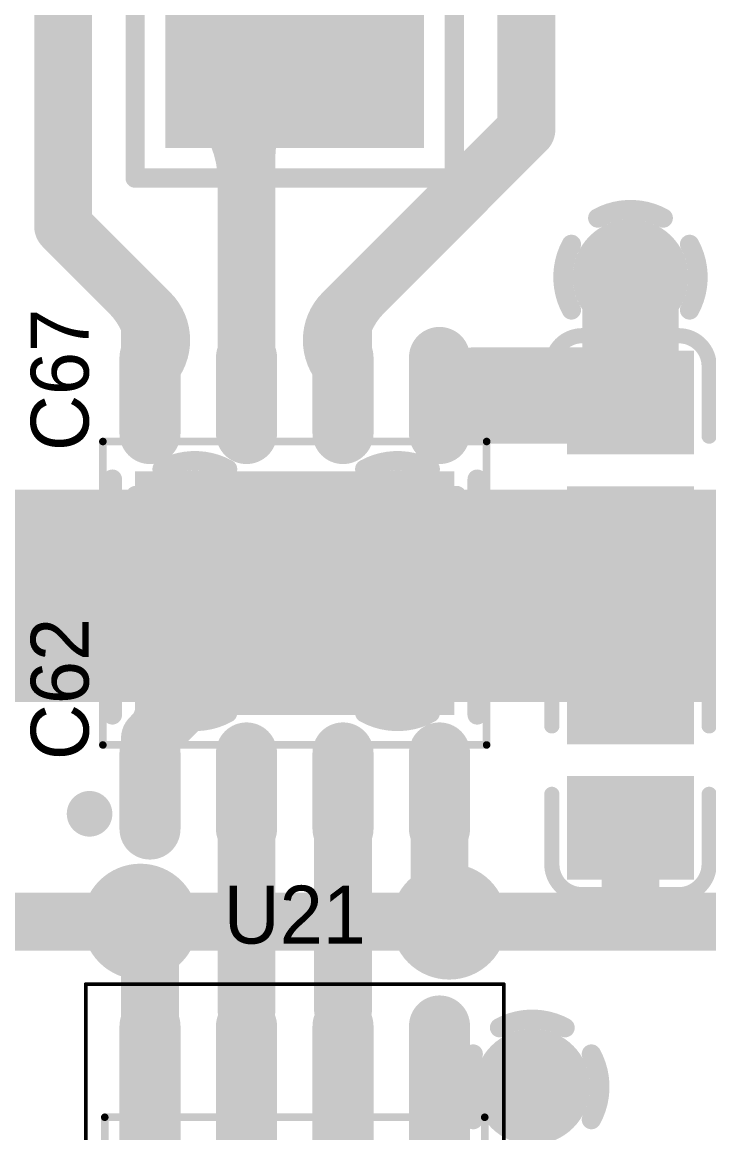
# Model space of a CAD drawing. Header units: millimetres. Extents: x 3.32 to 12.49, y 5.66 to 10.73.
# Drawn here: x 10.343 to 10.698, y 8.681 to 9.256 of the extents above; entities that cross this region are included whole.
import ezdxf

# ---------------------------------------------------------------- set-up
doc = ezdxf.new("R2010")
doc.units = ezdxf.units.MM
doc.header["$MEASUREMENT"] = 0
for name, color, linetype in [('BottomLayer', 5, 'Continuous'), ('InternalPlane1', 76, 'Continuous'), ('InternalPlane2', 16, 'Continuous'), ('Mechanical13', 56, 'Continuous'), ('Mechanical15', 56, 'Continuous'), ('MultiLayer', 9, 'Continuous'), ('TopLayer', 1, 'Continuous'), ('TopOverlay', 2, 'Continuous'), ('TopPaste', 8, 'Continuous'), ('TopSolder', 216, 'Continuous'), ('ViaHoleLayer', 16, 'Continuous')]:
    doc.layers.add(name, color=color, linetype=linetype)

# ---------------------------------------------------------------- blocks, each defined once
blk = doc.blocks.new('0805_C_274')
at = {"layer": 'TopLayer'}
for points in [[(-0.05787, -0.02894), (-0.0122, -0.02894), (-0.05787, 0.02894), (-0.0122, 0.02894)], [(0.0122, -0.02894), (0.05787, -0.02894), (0.0122, 0.02894), (0.05787, 0.02894)]]:
    blk.add_solid(points, dxfattribs=at)
at = {"layer": 'TopOverlay', "const_width": 0.00787}
for points in [[(-0.06969, 0.025, -0.414214), (-0.05394, 0.04075)], [(0.05394, 0.04075, -0.414213), (0.06969, 0.025)], [(-0.05394, -0.04075, -0.414213), (-0.06969, -0.025)], [(0.06968, -0.025, -0.414214), (0.05394, -0.04075)]]:
    blk.add_lwpolyline(points, format="xyb", dxfattribs=at)
for points in [[(-0.01772, 0.04075), (-0.05394, 0.04075)], [(0.05394, 0.04075), (0.01772, 0.04075)], [(-0.06969, -0.025), (-0.06969, 0.025)], [(0.06968, -0.025), (0.06968, 0.025)], [(-0.01772, -0.04075), (-0.05394, -0.04075)], [(0.05394, -0.04075), (0.01772, -0.04075)]]:
    blk.add_lwpolyline(points, dxfattribs=at)
at = {"layer": 'TopOverlay', "const_width": 0.00394}
for points in [[(-0.05591, 0.04075, 1), (-0.05197, 0.04075, 1)], [(-0.05591, 0.04075, 1), (-0.05197, 0.04075, 1)], [(-0.01969, 0.04075, 1), (-0.01575, 0.04075, 1)], [(0.01575, 0.04075, 1), (0.01969, 0.04075, 1)], [(0.05197, 0.04075, 1), (0.05591, 0.04075, 1)], [(0.05197, 0.04075, 1), (0.05591, 0.04075, 1)], [(-0.07165, 0.025, 1), (-0.06772, 0.025, 1)], [(-0.07165, 0.025, 1), (-0.06772, 0.025, 1)], [(0.06772, 0.025, 1), (0.07165, 0.025, 1)], [(0.06772, 0.025, 1), (0.07165, 0.025, 1)], [(-0.07165, -0.025, 1), (-0.06772, -0.025, 1)], [(-0.07165, -0.025, 1), (-0.06772, -0.025, 1)], [(0.06772, -0.025, 1), (0.07165, -0.025, 1)], [(0.06772, -0.025, 1), (0.07165, -0.025, 1)], [(-0.05591, -0.04075, 1), (-0.05197, -0.04075, 1)], [(-0.05591, -0.04075, 1), (-0.05197, -0.04075, 1)], [(-0.01969, -0.04075, 1), (-0.01575, -0.04075, 1)], [(0.01575, -0.04075, 1), (0.01969, -0.04075, 1)], [(0.05197, -0.04075, 1), (0.05591, -0.04075, 1)], [(0.05197, -0.04075, 1), (0.05591, -0.04075, 1)]]:
    blk.add_lwpolyline(points, format="xyb", close=True, dxfattribs=at)
at = {"layer": 'TopPaste'}
for points in [[(-0.05787, -0.02894), (-0.0122, -0.02894), (-0.05787, 0.02894), (-0.0122, 0.02894)], [(0.0122, -0.02894), (0.05787, -0.02894), (0.0122, 0.02894), (0.05787, 0.02894)]]:
    blk.add_solid(points, dxfattribs=at)
at = {"layer": 'TopSolder'}
for points in [[(-0.06187, -0.03294), (-0.0082, -0.03294), (-0.06187, 0.03294), (-0.0082, 0.03294)], [(0.0082, -0.03294), (0.06187, -0.03294), (0.0082, 0.03294), (0.06187, 0.03294)]]:
    blk.add_solid(points, dxfattribs=at)
blk = doc.blocks.new('0805_C_283')
at = {"layer": 'TopLayer'}
for points in [[(-0.05787, -0.02894), (-0.0122, -0.02894), (-0.05787, 0.02894), (-0.0122, 0.02894)], [(0.0122, -0.02894), (0.05787, -0.02894), (0.0122, 0.02894), (0.05787, 0.02894)]]:
    blk.add_solid(points, dxfattribs=at)
at = {"layer": 'TopOverlay', "const_width": 0.00787}
for points in [[(-0.06969, 0.025, -0.414214), (-0.05394, 0.04075)], [(0.05394, 0.04075, -0.414213), (0.06969, 0.025)], [(-0.05394, -0.04075, -0.414213), (-0.06969, -0.025)], [(0.06968, -0.025, -0.414214), (0.05394, -0.04075)]]:
    blk.add_lwpolyline(points, format="xyb", dxfattribs=at)
for points in [[(-0.05394, 0.04075), (-0.01772, 0.04075)], [(0.01772, 0.04075), (0.05394, 0.04075)], [(-0.06969, 0.025), (-0.06969, -0.025)], [(0.06968, 0.025), (0.06968, -0.025)], [(-0.05394, -0.04075), (-0.01772, -0.04075)], [(0.01772, -0.04075), (0.05394, -0.04075)]]:
    blk.add_lwpolyline(points, dxfattribs=at)
at = {"layer": 'TopOverlay', "const_width": 0.00394}
for points in [[(-0.05591, 0.04075, 1), (-0.05197, 0.04075, 1)], [(-0.05591, 0.04075, 1), (-0.05197, 0.04075, 1)], [(-0.01969, 0.04075, 1), (-0.01575, 0.04075, 1)], [(0.01575, 0.04075, 1), (0.01969, 0.04075, 1)], [(0.05197, 0.04075, 1), (0.05591, 0.04075, 1)], [(0.05197, 0.04075, 1), (0.05591, 0.04075, 1)], [(-0.07165, 0.025, 1), (-0.06772, 0.025, 1)], [(-0.07165, 0.025, 1), (-0.06772, 0.025, 1)], [(0.06772, 0.025, 1), (0.07165, 0.025, 1)], [(0.06772, 0.025, 1), (0.07165, 0.025, 1)], [(-0.07165, -0.025, 1), (-0.06772, -0.025, 1)], [(-0.07165, -0.025, 1), (-0.06772, -0.025, 1)], [(0.06772, -0.025, 1), (0.07165, -0.025, 1)], [(0.06772, -0.025, 1), (0.07165, -0.025, 1)], [(-0.05591, -0.04075, 1), (-0.05197, -0.04075, 1)], [(-0.05591, -0.04075, 1), (-0.05197, -0.04075, 1)], [(-0.01969, -0.04075, 1), (-0.01575, -0.04075, 1)], [(0.01575, -0.04075, 1), (0.01969, -0.04075, 1)], [(0.05197, -0.04075, 1), (0.05591, -0.04075, 1)], [(0.05197, -0.04075, 1), (0.05591, -0.04075, 1)]]:
    blk.add_lwpolyline(points, format="xyb", close=True, dxfattribs=at)
at = {"layer": 'TopPaste'}
for points in [[(-0.05787, -0.02894), (-0.0122, -0.02894), (-0.05787, 0.02894), (-0.0122, 0.02894)], [(0.0122, -0.02894), (0.05787, -0.02894), (0.0122, 0.02894), (0.05787, 0.02894)]]:
    blk.add_solid(points, dxfattribs=at)
at = {"layer": 'TopSolder'}
for points in [[(-0.06187, -0.03294), (-0.0082, -0.03294), (-0.06187, 0.03294), (-0.0082, 0.03294)], [(0.0082, -0.03294), (0.06187, -0.03294), (0.0082, 0.03294), (0.06187, 0.03294)]]:
    blk.add_solid(points, dxfattribs=at)
blk = doc.blocks.new('R2512_347')
at = {"layer": 'TopLayer'}
for points in [[(-0.035433, -0.062992), (0.035433, -0.062992), (-0.035433, 0.062992), (0.035433, 0.062992)], [(0.212598, -0.062992), (0.283464, -0.062992), (0.212598, 0.062992), (0.283464, 0.062992)]]:
    blk.add_solid(points, dxfattribs=at)
at = {"layer": 'TopOverlay', "const_width": 0.01}
for points in [[(-0.055118, 0.082677), (-0.055118, -0.082677)], [(-0.055118, 0.082677), (0.029528, 0.082677)], [(0.216535, 0.082677), (0.30315, 0.082677)], [(0.30315, 0.082677), (0.30315, -0.082677)], [(-0.055118, -0.082677), (0.029528, -0.082677)], [(0.218504, -0.082677), (0.30315, -0.082677)]]:
    blk.add_lwpolyline(points, dxfattribs=at)
at = {"layer": 'TopOverlay', "const_width": 0.005}
for points in [[(-0.057618, 0.082677, 1), (-0.052618, 0.082677, 1)], [(-0.057618, 0.082677, 1), (-0.052618, 0.082677, 1)], [(0.027028, 0.082677, 1), (0.032028, 0.082677, 1)], [(0.214035, 0.082677, 1), (0.219035, 0.082677, 1)], [(0.30065, 0.082677, 1), (0.30565, 0.082677, 1)], [(0.30065, 0.082677, 1), (0.30565, 0.082677, 1)], [(-0.057618, -0.082677, 1), (-0.052618, -0.082677, 1)], [(-0.057618, -0.082677, 1), (-0.052618, -0.082677, 1)], [(0.027028, -0.082677, 1), (0.032028, -0.082677, 1)], [(0.216004, -0.082677, 1), (0.221004, -0.082677, 1)], [(0.30065, -0.082677, 1), (0.30565, -0.082677, 1)], [(0.30065, -0.082677, 1), (0.30565, -0.082677, 1)]]:
    blk.add_lwpolyline(points, format="xyb", close=True, dxfattribs=at)
at = {"layer": 'TopPaste'}
for points in [[(-0.035433, -0.062992), (0.035433, -0.062992), (-0.035433, 0.062992), (0.035433, 0.062992)], [(0.212598, -0.062992), (0.283464, -0.062992), (0.212598, 0.062992), (0.283464, 0.062992)]]:
    blk.add_solid(points, dxfattribs=at)
at = {"layer": 'TopSolder'}
for points in [[(-0.039433, -0.066992), (0.039433, -0.066992), (-0.039433, 0.066992), (0.039433, 0.066992)], [(0.208598, -0.066992), (0.287464, -0.066992), (0.208598, 0.066992), (0.287464, 0.066992)]]:
    blk.add_solid(points, dxfattribs=at)
blk = doc.blocks.new('LC_SOIC_8_EP_150____361')
at = {"layer": 'Mechanical13', "const_width": 0.00394}
for points in [[(-0.09941, 0.07854), (0.09941, 0.07854)], [(-0.09941, -0.07854), (-0.09941, 0.07854)], [(0.09941, -0.07854), (0.09941, 0.07854)], [(-0.09941, -0.07854), (0.09941, -0.07854)]]:
    blk.add_lwpolyline(points, dxfattribs=at)
at = {"layer": 'Mechanical13', "const_width": 0.00197}
for points in [[(-0.10039, 0.07854, 1), (-0.09843, 0.07854, 1)], [(-0.10039, 0.07854, 1), (-0.09843, 0.07854, 1)], [(0.09843, 0.07854, 1), (0.10039, 0.07854, 1)], [(0.09843, 0.07854, 1), (0.10039, 0.07854, 1)], [(-0.10039, -0.07854, 1), (-0.09843, -0.07854, 1)], [(-0.10039, -0.07854, 1), (-0.09843, -0.07854, 1)], [(0.09843, -0.07854, 1), (0.10039, -0.07854, 1)], [(0.09843, -0.07854, 1), (0.10039, -0.07854, 1)]]:
    blk.add_lwpolyline(points, format="xyb", close=True, dxfattribs=at)
at = {"layer": 'TopLayer', "const_width": 0.02362}
for points in [[(-0.075, 0.08268), (-0.075, 0.12205)], [(-0.025, 0.08268), (-0.025, 0.12205)], [(0.025, 0.08268), (0.025, 0.12205)], [(0.075, 0.08268), (0.075, 0.12205)], [(-0.075, -0.12205), (-0.075, -0.08268)], [(-0.025, -0.12205), (-0.025, -0.08268)], [(0.025, -0.12205), (0.025, -0.08268)], [(0.075, -0.12205), (0.075, -0.08268)]]:
    blk.add_lwpolyline(points, dxfattribs=at)
at = {"layer": 'TopLayer', "const_width": 0.01181}
for points in [[(-0.08091, 0.12205, 1), (-0.06909, 0.12205, 1)], [(-0.03091, 0.12205, 1), (-0.01909, 0.12205, 1)], [(0.01909, 0.12205, 1), (0.03091, 0.12205, 1)], [(0.06909, 0.12205, 1), (0.08091, 0.12205, 1)], [(-0.08091, 0.08268, 1), (-0.06909, 0.08268, 1)], [(-0.03091, 0.08268, 1), (-0.01909, 0.08268, 1)], [(0.01909, 0.08268, 1), (0.03091, 0.08268, 1)], [(0.06909, 0.08268, 1), (0.08091, 0.08268, 1)], [(-0.08091, -0.08268, 1), (-0.06909, -0.08268, 1)], [(-0.03091, -0.08268, 1), (-0.01909, -0.08268, 1)], [(0.01909, -0.08268, 1), (0.03091, -0.08268, 1)], [(0.06909, -0.08268, 1), (0.08091, -0.08268, 1)], [(-0.08091, -0.12205, 1), (-0.06909, -0.12205, 1)], [(-0.03091, -0.12205, 1), (-0.01909, -0.12205, 1)], [(0.01909, -0.12205, 1), (0.03091, -0.12205, 1)], [(0.06909, -0.12205, 1), (0.08091, -0.12205, 1)]]:
    blk.add_lwpolyline(points, format="xyb", close=True, dxfattribs=at)
at = {"layer": 'TopLayer'}
blk.add_solid([(0.07874, 0.05906), (-0.07874, 0.05906), (0.07874, -0.05906), (-0.07874, -0.05906)], dxfattribs=at)
at = {"layer": 'TopOverlay', "const_width": 0.01}
for points in [[(-0.09449, -0.06299), (-0.09449, 0.05906)], [(0.09449, -0.06299), (0.09449, 0.05906)]]:
    blk.add_lwpolyline(points, dxfattribs=at)
at = {"layer": 'TopOverlay'}
for points, const_width in [([(-0.09699, 0.05906, 1), (-0.09199, 0.05906, 1)], 0.005), ([(0.09199, 0.05906, 1), (0.09699, 0.05906, 1)], 0.005), ([(-0.09699, -0.06299, 1), (-0.09199, -0.06299, 1)], 0.005), ([(0.09199, -0.06299, 1), (0.09699, -0.06299, 1)], 0.005), ([(-0.10039, -0.11417, 1), (-0.1122, -0.11417, 1)], 0.01181), ([(-0.11516, -0.11417, 1), (-0.10925, -0.11417, 1)], 0.00591), ([(-0.10335, -0.11417, 1), (-0.09744, -0.11417, 1)], 0.00591)]:
    blk.add_lwpolyline(points, format="xyb", close=True, dxfattribs=dict(at, const_width=const_width))
at = {"layer": 'TopPaste', "const_width": 0.02362}
for points in [[(-0.075, 0.08268), (-0.075, 0.12205)], [(-0.025, 0.08268), (-0.025, 0.12205)], [(0.025, 0.08268), (0.025, 0.12205)], [(0.075, 0.08268), (0.075, 0.12205)], [(-0.075, -0.12205), (-0.075, -0.08268)], [(-0.025, -0.12205), (-0.025, -0.08268)], [(0.025, -0.12205), (0.025, -0.08268)], [(0.075, -0.12205), (0.075, -0.08268)]]:
    blk.add_lwpolyline(points, dxfattribs=at)
at = {"layer": 'TopPaste', "const_width": 0.01181}
for points in [[(-0.08091, 0.12205, 1), (-0.06909, 0.12205, 1)], [(-0.03091, 0.12205, 1), (-0.01909, 0.12205, 1)], [(0.01909, 0.12205, 1), (0.03091, 0.12205, 1)], [(0.06909, 0.12205, 1), (0.08091, 0.12205, 1)], [(-0.08091, 0.08268, 1), (-0.06909, 0.08268, 1)], [(-0.03091, 0.08268, 1), (-0.01909, 0.08268, 1)], [(0.01909, 0.08268, 1), (0.03091, 0.08268, 1)], [(0.06909, 0.08268, 1), (0.08091, 0.08268, 1)], [(-0.08091, -0.08268, 1), (-0.06909, -0.08268, 1)], [(-0.03091, -0.08268, 1), (-0.01909, -0.08268, 1)], [(0.01909, -0.08268, 1), (0.03091, -0.08268, 1)], [(0.06909, -0.08268, 1), (0.08091, -0.08268, 1)], [(-0.08091, -0.12205, 1), (-0.06909, -0.12205, 1)], [(-0.03091, -0.12205, 1), (-0.01909, -0.12205, 1)], [(0.01909, -0.12205, 1), (0.03091, -0.12205, 1)], [(0.06909, -0.12205, 1), (0.08091, -0.12205, 1)]]:
    blk.add_lwpolyline(points, format="xyb", close=True, dxfattribs=at)
at = {"layer": 'TopPaste'}
blk.add_solid([(0.07874, 0.05906), (-0.07874, 0.05906), (0.07874, -0.05906), (-0.07874, -0.05906)], dxfattribs=at)
at = {"layer": 'TopSolder', "const_width": 0.03162}
for points in [[(-0.075, 0.08268), (-0.075, 0.12205)], [(-0.025, 0.08268), (-0.025, 0.12205)], [(0.025, 0.08268), (0.025, 0.12205)], [(0.075, 0.08268), (0.075, 0.12205)], [(-0.075, -0.12205), (-0.075, -0.08268)], [(-0.025, -0.12205), (-0.025, -0.08268)], [(0.025, -0.12205), (0.025, -0.08268)], [(0.075, -0.12205), (0.075, -0.08268)]]:
    blk.add_lwpolyline(points, dxfattribs=at)
at = {"layer": 'TopSolder', "const_width": 0.01581}
for points in [[(-0.08291, 0.12205, 1), (-0.06709, 0.12205, 1)], [(-0.03291, 0.12205, 1), (-0.01709, 0.12205, 1)], [(0.01709, 0.12205, 1), (0.03291, 0.12205, 1)], [(0.06709, 0.12205, 1), (0.08291, 0.12205, 1)], [(-0.08291, 0.08268, 1), (-0.06709, 0.08268, 1)], [(-0.03291, 0.08268, 1), (-0.01709, 0.08268, 1)], [(0.01709, 0.08268, 1), (0.03291, 0.08268, 1)], [(0.06709, 0.08268, 1), (0.08291, 0.08268, 1)], [(-0.08291, -0.08268, 1), (-0.06709, -0.08268, 1)], [(-0.03291, -0.08268, 1), (-0.01709, -0.08268, 1)], [(0.01709, -0.08268, 1), (0.03291, -0.08268, 1)], [(0.06709, -0.08268, 1), (0.08291, -0.08268, 1)], [(-0.08291, -0.12205, 1), (-0.06709, -0.12205, 1)], [(-0.03291, -0.12205, 1), (-0.01709, -0.12205, 1)], [(0.01709, -0.12205, 1), (0.03291, -0.12205, 1)], [(0.06709, -0.12205, 1), (0.08291, -0.12205, 1)]]:
    blk.add_lwpolyline(points, format="xyb", close=True, dxfattribs=at)
at = {"layer": 'TopSolder'}
blk.add_solid([(0.08274, 0.06306), (-0.08274, 0.06306), (0.08274, -0.06305), (-0.08274, -0.06305)], dxfattribs=at)
blk = doc.blocks.new('ADI_R_8_N_362')
at = {"layer": 'Mechanical13', "const_width": 0.00394}
for points in [[(-0.07874, 0.09843), (0.07874, 0.09843)], [(-0.07874, 0.09843), (-0.07874, -0.09843)], [(0.07874, 0.09843), (0.07874, -0.09843)], [(-0.07874, -0.09843), (0.07874, -0.09843)]]:
    blk.add_lwpolyline(points, dxfattribs=at)
at = {"layer": 'Mechanical13'}
for points, const_width in [([(-0.07972, 0.09843, 1), (-0.07776, 0.09843, 1)], 0.00197), ([(-0.07972, 0.09843, 1), (-0.07776, 0.09843, 1)], 0.00197), ([(0.07776, 0.09843, 1), (0.07972, 0.09843, 1)], 0.00197), ([(0.07776, 0.09843, 1), (0.07972, 0.09843, 1)], 0.00197), ([(-0.02362, 0.06299, 1), (-0.06299, 0.06299, 1)], 0.00394), ([(-0.06398, 0.06299, 1), (-0.06201, 0.06299, 1)], 0.00197), ([(-0.02461, 0.06299, 1), (-0.02264, 0.06299, 1)], 0.00197), ([(-0.07972, -0.09843, 1), (-0.07776, -0.09843, 1)], 0.00197), ([(-0.07972, -0.09843, 1), (-0.07776, -0.09843, 1)], 0.00197), ([(0.07776, -0.09843, 1), (0.07972, -0.09843, 1)], 0.00197), ([(0.07776, -0.09843, 1), (0.07972, -0.09843, 1)], 0.00197)]:
    blk.add_lwpolyline(points, format="xyb", close=True, dxfattribs=dict(at, const_width=const_width))
at = {"layer": 'Mechanical15'}
for points, const_width in [([(-0.14764, 0.10827), (0.14764, 0.10827)], 0.00197), ([(-0.14764, 0.10827), (-0.14764, -0.10827)], 0.00197), ([(0.14764, 0.10827), (0.14764, -0.10827)], 0.00197), ([(0, 0.01969), (0, -0.01969)], 0.00394), ([(-0.01969, 0), (0.01969, 0)], 0.00394), ([(-0.14764, -0.10827), (0.14764, -0.10827)], 0.00197)]:
    blk.add_lwpolyline(points, dxfattribs=dict(at, const_width=const_width))
for points, const_width in [([(-0.14813, 0.10827, 1), (-0.14715, 0.10827, 1)], 0.000984), ([(-0.14813, 0.10827, 1), (-0.14715, 0.10827, 1)], 0.000984), ([(0.14715, 0.10827, 1), (0.14813, 0.10827, 1)], 0.000984), ([(0.14715, 0.10827, 1), (0.14813, 0.10827, 1)], 0.000984), ([(-0.00098, 0.01969, 1), (0.00098, 0.01969, 1)], 0.00197), ([(-0.02067, 0, 1), (-0.0187, 0, 1)], 0.00197), ([(0.0187, 0, 1), (0.02067, 0, 1)], 0.00197), ([(-0.00098, -0.01969, 1), (0.00098, -0.01969, 1)], 0.00197), ([(-0.14813, -0.10827, 1), (-0.14715, -0.10827, 1)], 0.000984), ([(-0.14813, -0.10827, 1), (-0.14715, -0.10827, 1)], 0.000984), ([(0.14715, -0.10827, 1), (0.14813, -0.10827, 1)], 0.000984), ([(0.14715, -0.10827, 1), (0.14813, -0.10827, 1)], 0.000984)]:
    blk.add_lwpolyline(points, format="xyb", close=True, dxfattribs=dict(at, const_width=const_width))
at = {"layer": 'TopLayer', "const_width": 0.02362}
for points in [[(-0.12598, 0.075), (-0.06299, 0.075)], [(0.06299, 0.075), (0.12598, 0.075)], [(-0.12598, 0.025), (-0.06299, 0.025)], [(0.06299, 0.025), (0.12598, 0.025)], [(-0.12598, -0.025), (-0.06299, -0.025)], [(0.06299, -0.025), (0.12598, -0.025)], [(-0.12598, -0.075), (-0.06299, -0.075)], [(0.06299, -0.075), (0.12598, -0.075)]]:
    blk.add_lwpolyline(points, dxfattribs=at)
at = {"layer": 'TopLayer', "const_width": 0.01181}
for points in [[(-0.13189, 0.075, 1), (-0.12008, 0.075, 1)], [(-0.0689, 0.075, 1), (-0.05709, 0.075, 1)], [(0.05709, 0.075, 1), (0.0689, 0.075, 1)], [(0.12008, 0.075, 1), (0.13189, 0.075, 1)], [(-0.13189, 0.025, 1), (-0.12008, 0.025, 1)], [(-0.0689, 0.025, 1), (-0.05709, 0.025, 1)], [(0.05709, 0.025, 1), (0.0689, 0.025, 1)], [(0.12008, 0.025, 1), (0.13189, 0.025, 1)], [(-0.13189, -0.025, 1), (-0.12008, -0.025, 1)], [(-0.0689, -0.025, 1), (-0.05709, -0.025, 1)], [(0.05709, -0.025, 1), (0.0689, -0.025, 1)], [(0.12008, -0.025, 1), (0.13189, -0.025, 1)], [(-0.13189, -0.075, 1), (-0.12008, -0.075, 1)], [(-0.0689, -0.075, 1), (-0.05709, -0.075, 1)], [(0.05709, -0.075, 1), (0.0689, -0.075, 1)], [(0.12008, -0.075, 1), (0.13189, -0.075, 1)]]:
    blk.add_lwpolyline(points, format="xyb", close=True, dxfattribs=at)
at = {"layer": 'TopOverlay'}
for points, const_width in [([(-0.08957, 0.10846, 1), (-0.09941, 0.10846, 1)], 0.00984), ([(-0.10187, 0.10846, 1), (-0.09695, 0.10846, 1)], 0.00492), ([(-0.09203, 0.10846, 1), (-0.08711, 0.10846, 1)], 0.00492), ([(-0.0374, 0.09843, 1), (-0.03346, 0.09843, 1)], 0.00394), ([(-0.0374, 0.09843, 1), (-0.03346, 0.09843, 1)], 0.00394), ([(0.03346, 0.09843, 1), (0.0374, 0.09843, 1)], 0.00394), ([(0.03346, 0.09843, 1), (0.0374, 0.09843, 1)], 0.00394), ([(-0.0374, -0.09843, 1), (-0.03346, -0.09843, 1)], 0.00394), ([(-0.0374, -0.09843, 1), (-0.03346, -0.09843, 1)], 0.00394), ([(0.03346, -0.09843, 1), (0.0374, -0.09843, 1)], 0.00394), ([(0.03346, -0.09843, 1), (0.0374, -0.09843, 1)], 0.00394)]:
    blk.add_lwpolyline(points, format="xyb", close=True, dxfattribs=dict(at, const_width=const_width))
at = {"layer": 'TopOverlay', "const_width": 0.00787}
for points in [[(-0.03543, 0.09843), (0.03543, 0.09843)], [(-0.03543, 0.09843), (-0.03543, -0.09843)], [(0.03543, 0.09843), (0.03543, -0.09843)], [(-0.03543, -0.09843), (0.03543, -0.09843)]]:
    blk.add_lwpolyline(points, dxfattribs=at)
at = {"layer": 'TopPaste', "const_width": 0.02362}
for points in [[(-0.12598, 0.075), (-0.06299, 0.075)], [(0.06299, 0.075), (0.12598, 0.075)], [(-0.12598, 0.025), (-0.06299, 0.025)], [(0.06299, 0.025), (0.12598, 0.025)], [(-0.12598, -0.025), (-0.06299, -0.025)], [(0.06299, -0.025), (0.12598, -0.025)], [(-0.12598, -0.075), (-0.06299, -0.075)], [(0.06299, -0.075), (0.12598, -0.075)]]:
    blk.add_lwpolyline(points, dxfattribs=at)
at = {"layer": 'TopPaste', "const_width": 0.01181}
for points in [[(-0.13189, 0.075, 1), (-0.12008, 0.075, 1)], [(-0.0689, 0.075, 1), (-0.05709, 0.075, 1)], [(0.05709, 0.075, 1), (0.0689, 0.075, 1)], [(0.12008, 0.075, 1), (0.13189, 0.075, 1)], [(-0.13189, 0.025, 1), (-0.12008, 0.025, 1)], [(-0.0689, 0.025, 1), (-0.05709, 0.025, 1)], [(0.05709, 0.025, 1), (0.0689, 0.025, 1)], [(0.12008, 0.025, 1), (0.13189, 0.025, 1)], [(-0.13189, -0.025, 1), (-0.12008, -0.025, 1)], [(-0.0689, -0.025, 1), (-0.05709, -0.025, 1)], [(0.05709, -0.025, 1), (0.0689, -0.025, 1)], [(0.12008, -0.025, 1), (0.13189, -0.025, 1)], [(-0.13189, -0.075, 1), (-0.12008, -0.075, 1)], [(-0.0689, -0.075, 1), (-0.05709, -0.075, 1)], [(0.05709, -0.075, 1), (0.0689, -0.075, 1)], [(0.12008, -0.075, 1), (0.13189, -0.075, 1)]]:
    blk.add_lwpolyline(points, format="xyb", close=True, dxfattribs=at)
at = {"layer": 'TopSolder', "const_width": 0.03162}
for points in [[(-0.12598, 0.075), (-0.06299, 0.075)], [(0.06299, 0.075), (0.12598, 0.075)], [(-0.12598, 0.025), (-0.06299, 0.025)], [(0.06299, 0.025), (0.12598, 0.025)], [(-0.12598, -0.025), (-0.06299, -0.025)], [(0.06299, -0.025), (0.12598, -0.025)], [(-0.12598, -0.075), (-0.06299, -0.075)], [(0.06299, -0.075), (0.12598, -0.075)]]:
    blk.add_lwpolyline(points, dxfattribs=at)
at = {"layer": 'TopSolder', "const_width": 0.01581}
for points in [[(-0.13389, 0.075, 1), (-0.11808, 0.075, 1)], [(-0.0709, 0.075, 1), (-0.05509, 0.075, 1)], [(0.05509, 0.075, 1), (0.0709, 0.075, 1)], [(0.11808, 0.075, 1), (0.13389, 0.075, 1)], [(-0.13389, 0.025, 1), (-0.11808, 0.025, 1)], [(-0.0709, 0.025, 1), (-0.05509, 0.025, 1)], [(0.05509, 0.025, 1), (0.0709, 0.025, 1)], [(0.11808, 0.025, 1), (0.13389, 0.025, 1)], [(-0.13389, -0.025, 1), (-0.11808, -0.025, 1)], [(-0.0709, -0.025, 1), (-0.05509, -0.025, 1)], [(0.05509, -0.025, 1), (0.0709, -0.025, 1)], [(0.11808, -0.025, 1), (0.13389, -0.025, 1)], [(-0.13389, -0.075, 1), (-0.11808, -0.075, 1)], [(-0.0709, -0.075, 1), (-0.05509, -0.075, 1)], [(0.05509, -0.075, 1), (0.0709, -0.075, 1)], [(0.11808, -0.075, 1), (0.13389, -0.075, 1)]]:
    blk.add_lwpolyline(points, format="xyb", close=True, dxfattribs=at)

msp = doc.modelspace()

# ---------------------------------------------------------------- linework, layer by layer
at = {"layer": 'BottomLayer'}
for points, const_width in [([(10.64772, 9.12366, 1), (10.66772, 9.12366, 1)], 0.02), ([(10.42201, 8.99366, 1), (10.44201, 8.99366, 1)], 0.02), ([(10.52701, 8.99366, 1), (10.54701, 8.99366, 1)], 0.02), ([(10.42201, 8.92866, 1), (10.44201, 8.92866, 1)], 0.02), ([(10.52701, 8.92866, 1), (10.54701, 8.92866, 1)], 0.02), ([(10.39378, 8.79004, 1), (10.41378, 8.79004, 1)], 0.02), ([(10.55378, 8.79004, 1), (10.57378, 8.79004, 1)], 0.02), ([(10.39628, 8.79004, 1), (10.41128, 8.79004, 1)], 0.015), ([(10.55628, 8.79004, 1), (10.57128, 8.79004, 1)], 0.015), ([(10.59685, 8.70453, 1), (10.61685, 8.70453, 1)], 0.02)]:
    msp.add_lwpolyline(points, format="xyb", close=True, dxfattribs=dict(at, const_width=const_width))
at = {"layer": 'BottomLayer', "const_width": 0.03}
msp.add_lwpolyline([(10.40378, 8.79004), (10.56378, 8.79004)], dxfattribs=at)
at = {"layer": 'InternalPlane1'}
for points, const_width in [([(10.64272, 9.12366, 1), (10.67272, 9.12366, 1)], 0.03), ([(10.41254, 9.02427, 1), (10.41754, 9.02427, 1)], 0.005), ([(10.44648, 9.02427, 1), (10.45148, 9.02427, 1)], 0.005), ([(10.51754, 9.02427, 1), (10.52254, 9.02427, 1)], 0.005), ([(10.55148, 9.02427, 1), (10.55648, 9.02427, 1)], 0.005), ([(10.3989, 9.01063, 1), (10.4039, 9.01063, 1)], 0.005), ([(10.46012, 9.01063, 1), (10.46512, 9.01063, 1)], 0.005), ([(10.5039, 9.01063, 1), (10.5089, 9.01063, 1)], 0.005), ([(10.56512, 9.01063, 1), (10.57012, 9.01063, 1)], 0.005), ([(10.3989, 8.97669, 1), (10.4039, 8.97669, 1)], 0.005), ([(10.46012, 8.97669, 1), (10.46512, 8.97669, 1)], 0.005), ([(10.5039, 8.97669, 1), (10.5089, 8.97669, 1)], 0.005), ([(10.56512, 8.97669, 1), (10.57012, 8.97669, 1)], 0.005), ([(10.41254, 8.96305, 1), (10.41754, 8.96305, 1)], 0.005), ([(10.41254, 8.95927, 1), (10.41754, 8.95927, 1)], 0.005), ([(10.44648, 8.96305, 1), (10.45148, 8.96305, 1)], 0.005), ([(10.44648, 8.95927, 1), (10.45148, 8.95927, 1)], 0.005), ([(10.51754, 8.96305, 1), (10.52254, 8.96305, 1)], 0.005), ([(10.51754, 8.95927, 1), (10.52254, 8.95927, 1)], 0.005), ([(10.55148, 8.96305, 1), (10.55648, 8.96305, 1)], 0.005), ([(10.55148, 8.95927, 1), (10.55648, 8.95927, 1)], 0.005), ([(10.3989, 8.94563, 1), (10.4039, 8.94563, 1)], 0.005), ([(10.46012, 8.94563, 1), (10.46512, 8.94563, 1)], 0.005), ([(10.5039, 8.94563, 1), (10.5089, 8.94563, 1)], 0.005), ([(10.56512, 8.94563, 1), (10.57012, 8.94563, 1)], 0.005), ([(10.3989, 8.91169, 1), (10.4039, 8.91169, 1)], 0.005), ([(10.46012, 8.91169, 1), (10.46512, 8.91169, 1)], 0.005), ([(10.5039, 8.91169, 1), (10.5089, 8.91169, 1)], 0.005), ([(10.56512, 8.91169, 1), (10.57012, 8.91169, 1)], 0.005), ([(10.41254, 8.89805, 1), (10.41754, 8.89805, 1)], 0.005), ([(10.44648, 8.89805, 1), (10.45148, 8.89805, 1)], 0.005), ([(10.51754, 8.89805, 1), (10.52254, 8.89805, 1)], 0.005), ([(10.55148, 8.89805, 1), (10.55648, 8.89805, 1)], 0.005), ([(10.38878, 8.79004, 1), (10.41878, 8.79004, 1)], 0.03), ([(10.54878, 8.79004, 1), (10.57878, 8.79004, 1)], 0.03), ([(10.58738, 8.73514, 1), (10.59238, 8.73514, 1)], 0.005), ([(10.62132, 8.73514, 1), (10.62632, 8.73514, 1)], 0.005), ([(10.57374, 8.7215, 1), (10.57874, 8.7215, 1)], 0.005), ([(10.63496, 8.7215, 1), (10.63996, 8.7215, 1)], 0.005), ([(10.57374, 8.68756, 1), (10.57874, 8.68756, 1)], 0.005), ([(10.63496, 8.68756, 1), (10.63996, 8.68756, 1)], 0.005)]:
    msp.add_lwpolyline(points, format="xyb", close=True, dxfattribs=dict(at, const_width=const_width))
at = {"layer": 'InternalPlane1', "const_width": 0.01}
for points in [[(10.41504, 9.02427, -0.258618), (10.44898, 9.02427)], [(10.52004, 9.02427, -0.258618), (10.55398, 9.02427)], [(10.4014, 8.97669, -0.258618), (10.4014, 9.01063)], [(10.46262, 9.01063, -0.258618), (10.46262, 8.97669)], [(10.5064, 8.97669, -0.258618), (10.5064, 9.01063)], [(10.56762, 9.01063, -0.258618), (10.56762, 8.97669)], [(10.41504, 8.95927, -0.258618), (10.44898, 8.95927)], [(10.52004, 8.95927, -0.258618), (10.55398, 8.95927)], [(10.44898, 8.96305, -0.258618), (10.41504, 8.96305)], [(10.55398, 8.96305, -0.258618), (10.52004, 8.96305)], [(10.4014, 8.91169, -0.258618), (10.4014, 8.94563)], [(10.46262, 8.94563, -0.258618), (10.46262, 8.91169)], [(10.5064, 8.91169, -0.258618), (10.5064, 8.94563)], [(10.56762, 8.94563, -0.258618), (10.56762, 8.91169)], [(10.44898, 8.89805, -0.258618), (10.41504, 8.89805)], [(10.55398, 8.89805, -0.258618), (10.52004, 8.89805)], [(10.58988, 8.73514, -0.258618), (10.62382, 8.73514)], [(10.57624, 8.68756, -0.258618), (10.57624, 8.7215)], [(10.63746, 8.7215, -0.258618), (10.63746, 8.68756)]]:
    msp.add_lwpolyline(points, format="xyb", dxfattribs=at)
at = {"layer": 'InternalPlane2', "const_width": 0.01}
for points in [[(10.64075, 9.15427, -0.258618), (10.67468, 9.15427)], [(10.6271, 9.10669, -0.258618), (10.6271, 9.14063)], [(10.68833, 9.14063, -0.258618), (10.68833, 9.10669)], [(10.67468, 9.09305, -0.258618), (10.64075, 9.09305)]]:
    msp.add_lwpolyline(points, format="xyb", dxfattribs=at)
at = {"layer": 'InternalPlane2'}
for points, const_width in [([(10.63825, 9.15427, 1), (10.64325, 9.15427, 1)], 0.005), ([(10.67218, 9.15427, 1), (10.67718, 9.15427, 1)], 0.005), ([(10.6246, 9.14063, 1), (10.6296, 9.14063, 1)], 0.005), ([(10.68583, 9.14063, 1), (10.69083, 9.14063, 1)], 0.005), ([(10.6246, 9.10669, 1), (10.6296, 9.10669, 1)], 0.005), ([(10.68583, 9.10669, 1), (10.69083, 9.10669, 1)], 0.005), ([(10.63825, 9.09305, 1), (10.64325, 9.09305, 1)], 0.005), ([(10.67218, 9.09305, 1), (10.67718, 9.09305, 1)], 0.005), ([(10.41701, 8.99366, 1), (10.44701, 8.99366, 1)], 0.03), ([(10.52201, 8.99366, 1), (10.55201, 8.99366, 1)], 0.03), ([(10.41701, 8.92866, 1), (10.44701, 8.92866, 1)], 0.03), ([(10.52201, 8.92866, 1), (10.55201, 8.92866, 1)], 0.03), ([(10.38878, 8.79004, 1), (10.41878, 8.79004, 1)], 0.03), ([(10.54878, 8.79004, 1), (10.57878, 8.79004, 1)], 0.03), ([(10.59185, 8.70453, 1), (10.62185, 8.70453, 1)], 0.03)]:
    msp.add_lwpolyline(points, format="xyb", close=True, dxfattribs=dict(at, const_width=const_width))
at = {"layer": 'MultiLayer', "const_width": 0.02}
for points in [[(10.64772, 9.12366, 1), (10.66772, 9.12366, 1)], [(10.42201, 8.99366, 1), (10.44201, 8.99366, 1)], [(10.52701, 8.99366, 1), (10.54701, 8.99366, 1)], [(10.42201, 8.92866, 1), (10.44201, 8.92866, 1)], [(10.52701, 8.92866, 1), (10.54701, 8.92866, 1)], [(10.39378, 8.79004, 1), (10.41378, 8.79004, 1)], [(10.55378, 8.79004, 1), (10.57378, 8.79004, 1)], [(10.59685, 8.70453, 1), (10.61685, 8.70453, 1)]]:
    msp.add_lwpolyline(points, format="xyb", close=True, dxfattribs=at)
at = {"layer": 'TopLayer'}
for points, const_width in [([(10.36378, 9.15004), (10.36378, 9.53189)], 0.03), ([(10.60378, 9.20004), (10.60378, 9.53189)], 0.03), ([(10.45878, 9.20504), (10.48378, 9.23004)], 0.03), ([(10.45878, 9.0624), (10.45878, 9.20504)], 0.03), ([(10.50878, 9.10504), (10.60378, 9.20004)], 0.03), ([(10.36378, 9.15004), (10.40878, 9.10504)], 0.03), ([(10.65772, 9.0587), (10.65772, 9.12366)], 0.05), ([(10.40878, 9.0624), (10.40878, 9.10504)], 0.03), ([(10.50878, 9.0624), (10.50878, 9.10504)], 0.03), ([(10.57772, 9.0624), (10.65402, 9.0624)], 0.05), ([(10.65402, 9.0624), (10.65772, 9.0587)], 0.05), ([(10.55878, 9.0624), (10.57772, 9.0624)], 0.02), ([(10.28378, 8.96004), (10.48378, 8.96004)], 0.03), ([(10.40878, 8.88504), (10.48378, 8.96004)], 0.03), ([(10.48378, 8.96004), (10.65378, 8.96004)], 0.03), ([(10.65378, 8.96004), (10.65772, 8.9561)], 0.03), ([(10.65378, 8.96004), (10.84378, 8.96004)], 0.03), ([(10.65772, 8.9087), (10.65772, 8.9561)], 0.03), ([(10.40878, 8.85768), (10.40878, 8.88504)], 0.03), ([(10.45878, 8.74453), (10.45878, 8.85768)], 0.03), ([(10.50878, 8.74453), (10.50878, 8.85768)], 0.03), ([(10.55878, 8.79504), (10.55878, 8.85768)], 0.03), ([(10.65772, 8.79004), (10.65772, 8.83862)], 0.03), ([(10.55878, 8.79504), (10.56378, 8.79004)], 0.03), ([(10.29772, 8.79004), (10.40378, 8.79004)], 0.03), ([(10.40378, 8.79004), (10.40878, 8.78504)], 0.03), ([(10.56378, 8.79004), (10.65772, 8.79004)], 0.03), ([(10.65772, 8.79004), (10.76378, 8.79004)], 0.03), ([(10.40878, 8.70453), (10.40878, 8.78504)], 0.03), ([(10.55878, 8.70453), (10.60685, 8.70453)], 0.03)]:
    msp.add_lwpolyline(points, dxfattribs=dict(at, const_width=const_width))
for points, const_width in [([(10.47628, 9.23004, 1), (10.49128, 9.23004, 1)], 0.015), ([(10.43427, 9.21559, 1), (10.44927, 9.21559, 1)], 0.015), ([(10.46317, 9.21559, 1), (10.47817, 9.21559, 1)], 0.015), ([(10.45128, 9.20504, 1), (10.46628, 9.20504, 1)], 0.015), ([(10.45128, 9.20504, 1), (10.46628, 9.20504, 1)], 0.015), ([(10.59628, 9.20004, 1), (10.61128, 9.20004, 1)], 0.015), ([(10.59628, 9.20004, 1), (10.61128, 9.20004, 1)], 0.015), ([(10.45128, 9.18689, 1), (10.46628, 9.18689, 1)], 0.015), ([(10.45128, 9.17453, 1), (10.46628, 9.17453, 1)], 0.015), ([(10.35628, 9.15004, 1), (10.37128, 9.15004, 1)], 0.015), ([(10.35628, 9.15004, 1), (10.37128, 9.15004, 1)], 0.015), ([(10.64522, 9.12366, 1), (10.67022, 9.12366, 1)], 0.025), ([(10.64772, 9.12366, 1), (10.66772, 9.12366, 1)], 0.02), ([(10.39049, 9.11583, 1), (10.40549, 9.11583, 1)], 0.015), ([(10.51207, 9.11583, 1), (10.52707, 9.11583, 1)], 0.015), ([(10.40128, 9.10504, 1), (10.41628, 9.10504, 1)], 0.015), ([(10.40128, 9.10504, 1), (10.41628, 9.10504, 1)], 0.015), ([(10.40128, 9.10504, 1), (10.41628, 9.10504, 1)], 0.015), ([(10.50128, 9.10504, 1), (10.51628, 9.10504, 1)], 0.015), ([(10.50128, 9.10504, 1), (10.51628, 9.10504, 1)], 0.015), ([(10.50128, 9.10504, 1), (10.51628, 9.10504, 1)], 0.015), ([(10.40397, 9.08037, 1), (10.41897, 9.08037, 1)], 0.015), ([(10.40447, 9.08209, 1), (10.41947, 9.08209, 1)], 0.015), ([(10.49809, 9.08209, 1), (10.51309, 9.08209, 1)], 0.015), ([(10.49859, 9.08037, 1), (10.51359, 9.08037, 1)], 0.015), ([(10.56522, 9.0624, 1), (10.59022, 9.0624, 1)], 0.025), ([(10.64152, 9.0624, 1), (10.66652, 9.0624, 1)], 0.025), ([(10.64152, 9.0624, 1), (10.66652, 9.0624, 1)], 0.025), ([(10.64522, 9.0587, 1), (10.67022, 9.0587, 1)], 0.025), ([(10.64522, 9.0587, 1), (10.67022, 9.0587, 1)], 0.025), ([(10.40128, 9.0624, 1), (10.41628, 9.0624, 1)], 0.015), ([(10.45128, 9.0624, 1), (10.46628, 9.0624, 1)], 0.015), ([(10.50128, 9.0624, 1), (10.51628, 9.0624, 1)], 0.015), ([(10.55378, 9.0624, 1), (10.56378, 9.0624, 1)], 0.01), ([(10.57272, 9.0624, 1), (10.58272, 9.0624, 1)], 0.01), ([(10.42201, 8.99366, 1), (10.44201, 8.99366, 1)], 0.02), ([(10.42097, 8.9972, 1), (10.43597, 8.9972, 1)], 0.015), ([(10.4293, 8.99509, 1), (10.4443, 8.99509, 1)], 0.015), ([(10.52701, 8.99366, 1), (10.54701, 8.99366, 1)], 0.02), ([(10.52475, 8.99521, 1), (10.53975, 8.99521, 1)], 0.015), ([(10.53304, 8.9972, 1), (10.54804, 8.9972, 1)], 0.015), ([(10.53434, 8.99496, 1), (10.54934, 8.99496, 1)], 0.015), ([(10.63857, 8.99416, 1), (10.65357, 8.99416, 1)], 0.015), ([(10.66186, 8.99416, 1), (10.67686, 8.99416, 1)], 0.015), ([(10.42544, 8.99119, 1), (10.44044, 8.99119, 1)], 0.015), ([(10.52712, 8.99119, 1), (10.54212, 8.99119, 1)], 0.015), ([(10.54527, 8.98071, 1), (10.56027, 8.98071, 1)], 0.015), ([(10.64065, 8.97295, 1), (10.65565, 8.97295, 1)], 0.015), ([(10.65979, 8.97295, 1), (10.67479, 8.97295, 1)], 0.015), ([(10.33127, 8.96004, 1), (10.34627, 8.96004, 1)], 0.015), ([(10.33668, 8.96004, 1), (10.35168, 8.96004, 1)], 0.015), ([(10.35024, 8.96004, 1), (10.36524, 8.96004, 1)], 0.015), ([(10.35024, 8.96004, 1), (10.36524, 8.96004, 1)], 0.015), ([(10.38424, 8.96004, 1), (10.39924, 8.96004, 1)], 0.015), ([(10.47628, 8.96004, 1), (10.49128, 8.96004, 1)], 0.015), ([(10.47628, 8.96004, 1), (10.49128, 8.96004, 1)], 0.015), ([(10.47628, 8.96004, 1), (10.49128, 8.96004, 1)], 0.015), ([(10.47628, 8.96004, 1), (10.49128, 8.96004, 1)], 0.015), ([(10.47628, 8.96004, 1), (10.49128, 8.96004, 1)], 0.015), ([(10.47628, 8.96004, 1), (10.49128, 8.96004, 1)], 0.015), ([(10.47628, 8.96004, 1), (10.49128, 8.96004, 1)], 0.015), ([(10.5562, 8.96004, 1), (10.5712, 8.96004, 1)], 0.015), ([(10.60232, 8.96004, 1), (10.61732, 8.96004, 1)], 0.015), ([(10.60232, 8.96004, 1), (10.61732, 8.96004, 1)], 0.015), ([(10.61733, 8.96004, 1), (10.63233, 8.96004, 1)], 0.015), ([(10.62275, 8.96004, 1), (10.63775, 8.96004, 1)], 0.015), ([(10.62862, 8.96004, 1), (10.64362, 8.96004, 1)], 0.015), ([(10.64628, 8.96004, 1), (10.66128, 8.96004, 1)], 0.015), ([(10.64628, 8.96004, 1), (10.66128, 8.96004, 1)], 0.015), ([(10.64628, 8.96004, 1), (10.66128, 8.96004, 1)], 0.015), ([(10.67181, 8.96004, 1), (10.68681, 8.96004, 1)], 0.015), ([(10.69127, 8.96004, 1), (10.70627, 8.96004, 1)], 0.015), ([(10.69668, 8.96004, 1), (10.71168, 8.96004, 1)], 0.015), ([(10.65022, 8.9561, 1), (10.66522, 8.9561, 1)], 0.015), ([(10.65022, 8.9561, 1), (10.66522, 8.9561, 1)], 0.015), ([(10.46786, 8.95162, 1), (10.48286, 8.95162, 1)], 0.015), ([(10.41503, 8.94544, 1), (10.43003, 8.94544, 1)], 0.015), ([(10.42201, 8.92866, 1), (10.44201, 8.92866, 1)], 0.02), ([(10.42451, 8.93366, 1), (10.43951, 8.93366, 1)], 0.015), ([(10.52701, 8.92866, 1), (10.54701, 8.92866, 1)], 0.02), ([(10.41951, 8.92866, 1), (10.43451, 8.92866, 1)], 0.015), ([(10.41971, 8.92724, 1), (10.43471, 8.92724, 1)], 0.015), ([(10.42097, 8.92513, 1), (10.43597, 8.92513, 1)], 0.015), ([(10.42544, 8.92889, 1), (10.44044, 8.92889, 1)], 0.015), ([(10.42921, 8.92697, 1), (10.44421, 8.92697, 1)], 0.015), ([(10.52485, 8.92685, 1), (10.53985, 8.92685, 1)], 0.015), ([(10.52712, 8.92889, 1), (10.54212, 8.92889, 1)], 0.015), ([(10.53304, 8.92513, 1), (10.54804, 8.92513, 1)], 0.015), ([(10.45659, 8.91598, 1), (10.47159, 8.91598, 1)], 0.015), ([(10.65022, 8.9087, 1), (10.66522, 8.9087, 1)], 0.015), ([(10.41499, 8.89875, 1), (10.42999, 8.89875, 1)], 0.015), ([(10.40726, 8.89379, 1), (10.42226, 8.89379, 1)], 0.015), ([(10.40128, 8.88504, 1), (10.41628, 8.88504, 1)], 0.015), ([(10.40128, 8.88504, 1), (10.41628, 8.88504, 1)], 0.015), ([(10.40128, 8.88504, 1), (10.41628, 8.88504, 1)], 0.015), ([(10.40155, 8.88531, 1), (10.41655, 8.88531, 1)], 0.015), ([(10.40128, 8.85768, 1), (10.41628, 8.85768, 1)], 0.015), ([(10.45128, 8.85768, 1), (10.46628, 8.85768, 1)], 0.015), ([(10.50128, 8.85768, 1), (10.51628, 8.85768, 1)], 0.015), ([(10.55128, 8.85768, 1), (10.56628, 8.85768, 1)], 0.015), ([(10.65022, 8.83862, 1), (10.66522, 8.83862, 1)], 0.015), ([(10.55128, 8.81418, 1), (10.56628, 8.81418, 1)], 0.015), ([(10.39378, 8.79004, 1), (10.41378, 8.79004, 1)], 0.02), ([(10.55128, 8.79504, 1), (10.56628, 8.79504, 1)], 0.015), ([(10.55128, 8.79504, 1), (10.56628, 8.79504, 1)], 0.015), ([(10.55378, 8.79004, 1), (10.57378, 8.79004, 1)], 0.02), ([(10.55982, 8.79357, 1), (10.57482, 8.79357, 1)], 0.015), ([(10.39628, 8.79004, 1), (10.41128, 8.79004, 1)], 0.015), ([(10.39628, 8.79004, 1), (10.41128, 8.79004, 1)], 0.015), ([(10.55628, 8.79004, 1), (10.57128, 8.79004, 1)], 0.015), ([(10.55628, 8.79004, 1), (10.57128, 8.79004, 1)], 0.015), ([(10.65022, 8.79004, 1), (10.66522, 8.79004, 1)], 0.015), ([(10.65022, 8.79004, 1), (10.66522, 8.79004, 1)], 0.015), ([(10.65022, 8.79004, 1), (10.66522, 8.79004, 1)], 0.015), ([(10.39274, 8.7865, 1), (10.40774, 8.7865, 1)], 0.015), ([(10.40128, 8.78504, 1), (10.41628, 8.78504, 1)], 0.015), ([(10.40128, 8.78504, 1), (10.41628, 8.78504, 1)], 0.015), ([(10.40128, 8.7659, 1), (10.41628, 8.7659, 1)], 0.015), ([(10.45128, 8.74453, 1), (10.46628, 8.74453, 1)], 0.015), ([(10.50128, 8.74453, 1), (10.51628, 8.74453, 1)], 0.015), ([(10.59685, 8.70453, 1), (10.61685, 8.70453, 1)], 0.02), ([(10.40128, 8.70453, 1), (10.41628, 8.70453, 1)], 0.015), ([(10.55128, 8.70453, 1), (10.56628, 8.70453, 1)], 0.015), ([(10.59935, 8.70453, 1), (10.61435, 8.70453, 1)], 0.015)]:
    msp.add_lwpolyline(points, format="xyb", close=True, dxfattribs=dict(at, const_width=const_width))
at = {"layer": 'TopLayer', "const_width": 0.03}
for points in [[(10.44177, 9.21559, -0.198912), (10.45878, 9.17453)], [(10.45878, 9.18689, -0.198912), (10.47067, 9.21559)], [(10.39799, 9.11583, -0.198912), (10.41197, 9.08209)], [(10.50559, 9.08209, -0.198912), (10.51957, 9.11583)], [(10.40878, 9.10504, -0.351989), (10.41147, 9.08037)], [(10.50609, 9.08037, -0.351989), (10.50878, 9.10504)], [(10.39174, 8.96004, -0.198912), (10.30936, 8.99416)], [(10.42847, 8.9972, -0.198912), (10.33877, 8.96004)], [(10.48378, 8.96004, -0.331919), (10.4368, 8.99509)], [(10.53225, 8.99521, -0.324582), (10.48378, 8.96004)], [(10.63025, 8.96004, -0.198912), (10.54054, 8.9972)], [(10.55277, 8.98071, -0.198912), (10.54184, 8.99496)], [(10.64607, 8.99416, -0.198912), (10.5637, 8.96004)], [(10.75174, 8.96004, -0.198912), (10.66936, 8.99416)], [(10.78847, 8.9972, -0.198912), (10.69877, 8.96004)], [(10.43294, 8.99119, -0.198912), (10.35774, 8.96004)], [(10.60982, 8.96004, -0.198912), (10.53462, 8.99119)], [(10.66729, 8.97295, -0.198912), (10.63612, 8.96004)], [(10.67931, 8.96004, -0.198912), (10.64815, 8.97295)], [(10.34418, 8.96004, -0.198912), (10.42847, 8.92513)], [(10.35774, 8.96004, -0.198912), (10.43294, 8.92889)], [(10.43671, 8.92697, -0.31621), (10.48378, 8.96004)], [(10.48378, 8.96004, -0.309083), (10.53235, 8.92685)], [(10.53462, 8.92889, -0.198912), (10.60982, 8.96004)], [(10.54054, 8.92513, -0.198912), (10.62483, 8.96004)], [(10.70418, 8.96004, -0.198912), (10.78847, 8.92513)], [(10.47536, 8.95162, -0.198912), (10.43201, 8.93366)], [(10.42253, 8.94544, -0.288418), (10.40878, 8.88504)], [(10.42701, 8.92866, -0.198912), (10.40905, 8.88531)], [(10.42721, 8.92724, -0.333616), (10.41476, 8.89379)], [(10.42249, 8.89875, -0.198912), (10.46409, 8.91598)], [(10.56732, 8.79357, -0.198912), (10.55878, 8.81418)], [(10.40024, 8.7865, -0.198912), (10.40878, 8.7659)]]:
    msp.add_lwpolyline(points, format="xyb", dxfattribs=at)
at = {"layer": 'TopLayer'}
msp.add_solid([(9.82201, 8.90366), (11.39201, 8.90366), (9.82201, 9.01366), (11.39201, 9.01366)], dxfattribs=at)
at = {"layer": 'ViaHoleLayer', "const_width": 0.01}
for points in [[(10.65272, 9.12366, 1), (10.66272, 9.12366, 1)], [(10.42701, 8.99366, 1), (10.43701, 8.99366, 1)], [(10.53201, 8.99366, 1), (10.54201, 8.99366, 1)], [(10.42701, 8.92866, 1), (10.43701, 8.92866, 1)], [(10.53201, 8.92866, 1), (10.54201, 8.92866, 1)], [(10.39878, 8.79004, 1), (10.40878, 8.79004, 1)], [(10.55878, 8.79004, 1), (10.56878, 8.79004, 1)], [(10.60185, 8.70453, 1), (10.61185, 8.70453, 1)]]:
    msp.add_lwpolyline(points, format="xyb", close=True, dxfattribs=at)

# ---------------------------------------------------------------- block references
for name, p, rotation in [('R2512_347', (10.48378, 9.23004), 90), ('0805_C_283', (10.65772, 9.02366), 90), ('0805_C_274', (10.65772, 8.87366), 270), ('ADI_R_8_N_362', (10.48378, 8.61004), 90)]:
    msp.add_blockref(name, p, dxfattribs=dict(rotation=rotation))
msp.add_blockref('LC_SOIC_8_EP_150____361', (10.48378, 8.96004))

# ---------------------------------------------------------------- texts
at = {"layer": 'TopOverlay'}
for s, p in [('C67', (10.37701, 9.03366)), ('C62', (10.37701, 8.87366))]:
    msp.add_text(s, height=0.03, rotation=90, dxfattribs=at).set_placement(p)
msp.add_text('U21', height=0.03, dxfattribs=at).set_placement((10.44701, 8.77866))

doc.saveas('drawing.dxf')
